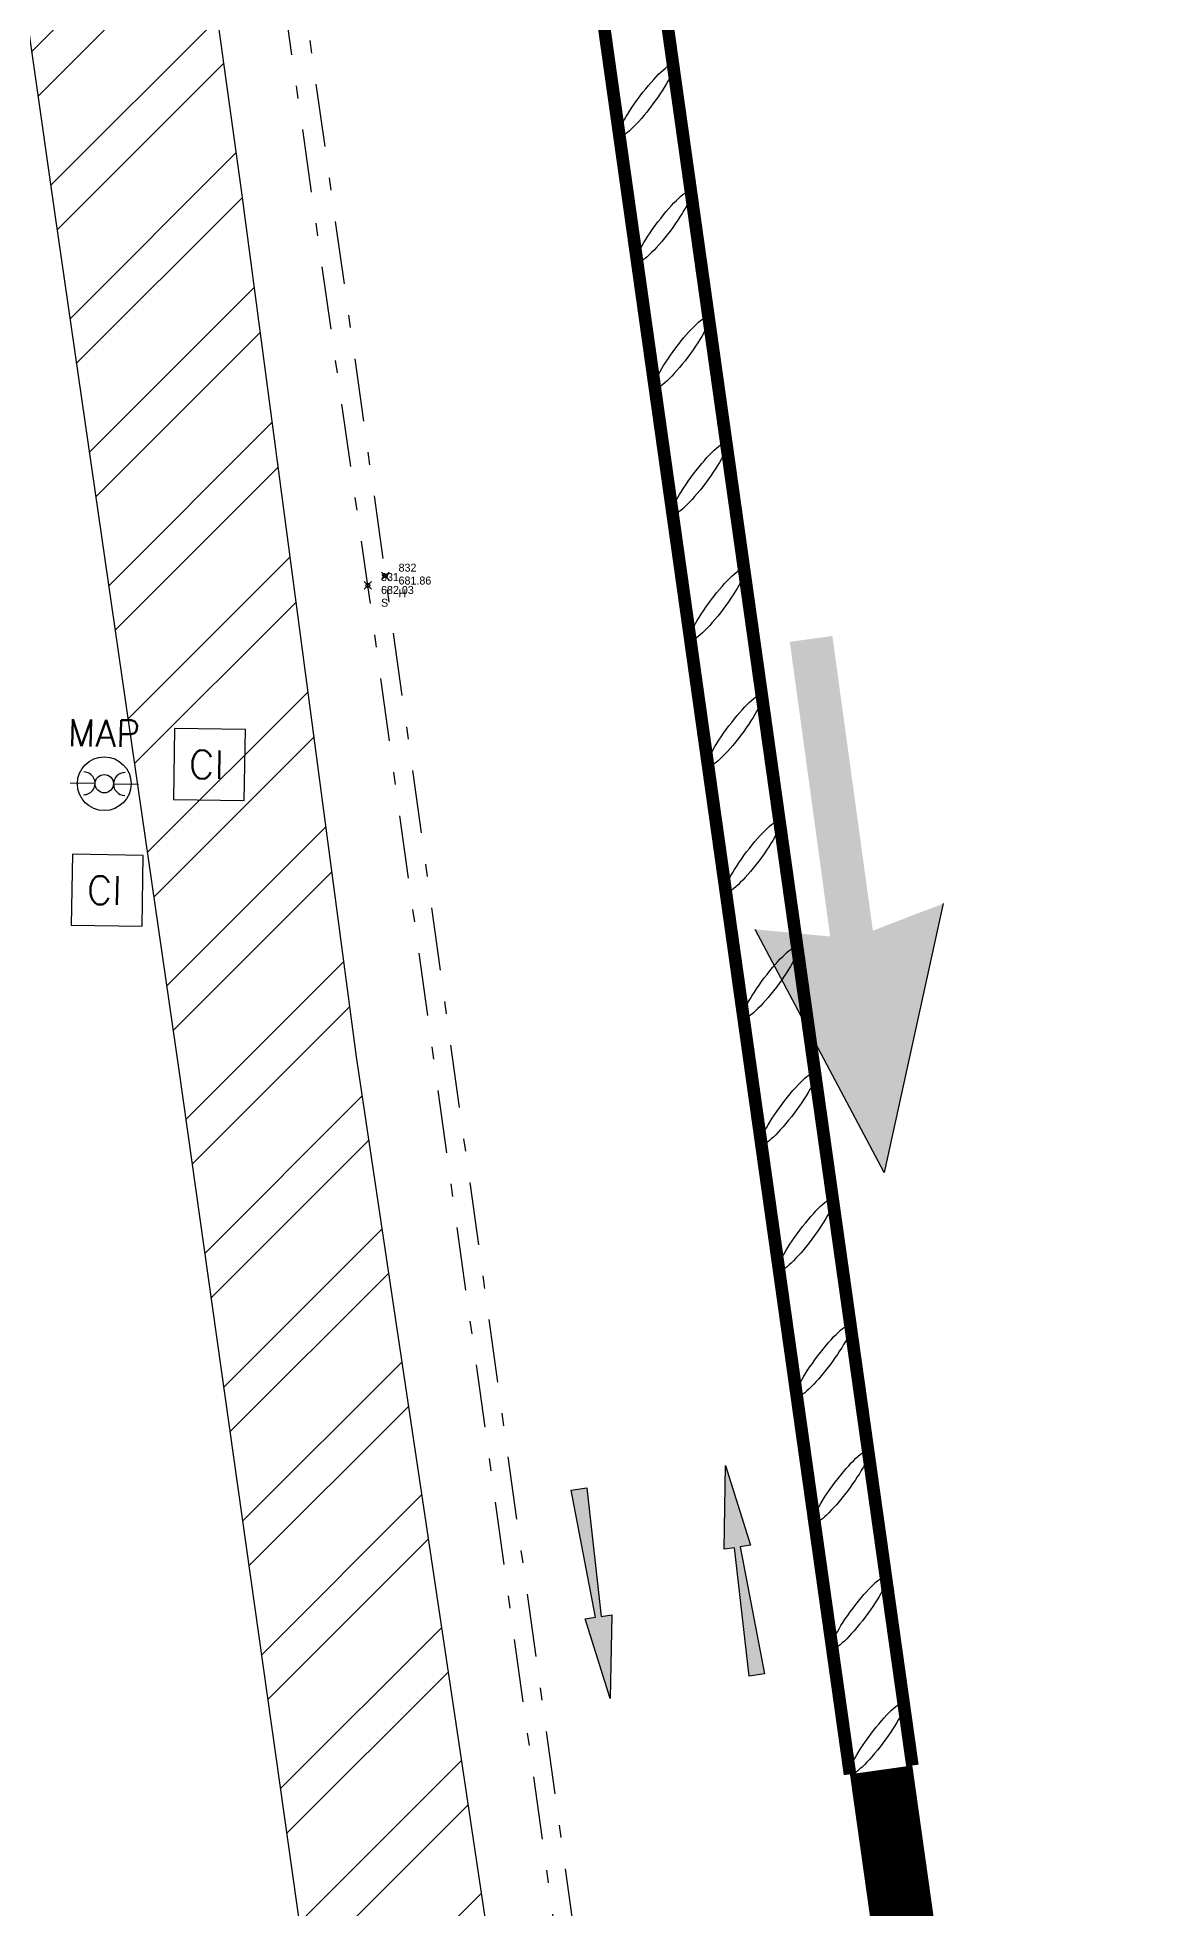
# Model space of a CAD drawing. Extents: x 352140 to 354978, y 6304672 to 6307963.
# Drawn here: x 352772.25 to 352781.13, y 6305576.04 to 6305590.89 of the extents above; entities that cross this region are included whole.
import ezdxf
from ezdxf.enums import TextEntityAlignment as Align

# ---------------------------------------------------------------- set-up
doc = ezdxf.new("R2010")
doc.units = 0
doc.header["$PDMODE"] = 35
doc.header["$PDSIZE"] = 0.03
for name, pattern in [('1-1', [2, 1, -1]), ('CONTINUA', [0]), ('JPG_DASHDOT', [1, 0.5, -0.25, 0, -0.25])]:
    doc.linetypes.add(name, pattern=pattern)
doc.layers.get('0').update_dxf_attribs({"linetype": 'CONTINUOUS'})
for name, color, linetype in [('03_S2_Pav ext_Borde vereda', 7, 'CONTINUOUS'), ('1-SEÑALETICA', 2, 'CONTINUOUS'), ('1-VEREDA', 251, 'CONTINUOUS'), ('2-ACHURADO VEREDA', 252, 'CONTINUOUS'), ('ET1_ 8-DEM EXT CICLOVIA SEPARADOR', 181, 'CONTINUOUS'), ('ET1_ 8-DEM EXT DEMARCACION CICLOVIA', 181, 'CONTINUOUS'), ('TOP-URB-SOLERAS', 2, 'JPG_DASHDOT'), ('V-NODE - 2013', 4, 'CONTINUOUS'), ('V-NODE-TEXT 2013', 2, 'CONTINUOUS'), ('Z-CR', 253, 'CONTINUOUS'), ('Z-MAP', 253, 'CONTINUOUS')]:
    doc.layers.add(name, color=color, linetype=linetype)
doc.styles.add('ROMANS', font='romans.shx', dxfattribs={"width": 0.75})
doc.styles.add('SHR', font='SIMPLEX', dxfattribs={"height": 0.75})

# ---------------------------------------------------------------- blocks, each defined once
blk = doc.blocks.new('CR')
at = {"layer": 'Z-CR', "color": 9, "true_color": 0xbdbdbd}
for p, q in [((-1.125, 1.125), (-1.125, -1.125)), ((1.125, 1.125), (-1.125, 1.125)), ((1.125, -1.125), (1.125, 1.125)), ((-1.125, -1.125), (1.125, -1.125))]:
    blk.add_line(p, q, dxfattribs=at)
at = {"layer": 'Z-CR', "color": 9, "true_color": 0xbdbdbd, "style": 'ROMANS'}
blk.add_text('CI', height=0.9, dxfattribs=at).set_placement((-0.651, -0.452))
blk = doc.blocks.new('MAP')
at = {"layer": 'Z-MAP'}
for p, q in [((-0.292, 0), (-1.082, 0)), ((0.292, 0), (1.082, 0))]:
    blk.add_line(p, q, dxfattribs=at)
for radius in [0.853, 0.292]:
    blk.add_circle((0, 0), radius, dxfattribs=at)
for centre, start, end in [((-0.653, 0), 270, 90), ((0.653, 0), 90, 270)]:
    blk.add_arc(centre, 0.361, start, end, dxfattribs=at)
at = {"layer": 'Z-MAP', "style": 'SHR'}
blk.add_text('MAP', height=0.8527, dxfattribs=at).set_placement((-0.031, 1.176), align=Align.CENTER)
blk = doc.blocks.new('A$C00085B3A')
at = {"layer": '1-SEÑALETICA'}
blk.add_hatch(color=256, dxfattribs=at).paths.add_polyline_path([(0.9986, 1.4076), (0.6211, 1.2813), (0.4765, 2.8484), (0.2501, 2.8276), (0.3942, 1.2605), (0, 1.3158), (0.6244, 0)])
for p, q in [((0.9986, 1.4076), (0.6244, 0)), ((0.6244, 0), (0, 1.3158))]:
    blk.add_line(p, q, dxfattribs=at)
blk = doc.blocks.new('*U241', base_point=(352774.867, 6305586.537))
at = {"layer": 'V-NODE - 2013', "lineweight": -2}
blk.add_point((352774.867, 6305586.537), dxfattribs=at)
at = {"layer": 'V-NODE-TEXT 2013', "linetype": 'ByBlock', "char_height": 0.0635}
for s, insert, attachment_point in [('831', (352774.972, 6305586.57), 7), ('S', (352774.972, 6305586.431), 1), ('682.03', (352774.972, 6305586.532), 1)]:
    blk.add_mtext(s, dxfattribs=dict(at, insert=insert, attachment_point=attachment_point))
blk = doc.blocks.new('*U387', base_point=(352775.006, 6305586.612))
at = {"layer": 'V-NODE - 2013', "lineweight": -2}
blk.add_point((352775.006, 6305586.612), dxfattribs=at)
at = {"layer": 'V-NODE-TEXT 2013', "linetype": 'ByBlock', "char_height": 0.0635}
for s, insert, attachment_point in [('832', (352775.111, 6305586.645), 7), ('681.86', (352775.111, 6305586.607), 1), ('H', (352775.111, 6305586.506), 1)]:
    blk.add_mtext(s, dxfattribs=dict(at, insert=insert, attachment_point=attachment_point))
blk = doc.blocks.new('A$C528D0449')
blk.add_lwpolyline([(0.655, -0.025), (0.655, -0.109), (0, 0), (0.655, 0.104), (0.656, 0.021), (1.68, 0.062), (1.68, -0.062)], close=True)
for points in [[(0, 0), (0.655, 0.104), (0.655, -0.109), (0.655, -0.025)], [(0.655, -0.025), (0.656, 0.021), (1.68, -0.062), (1.68, 0.062)]]:
    blk.add_solid(points)
blk = doc.blocks.new('SEPA')
at = {"linetype": 'ByBlock'}
blk.add_ellipse((0, 0), major_axis=(-0.25, 0.25), ratio=0.169706, start_param=-1.570796, end_param=4.712389, dxfattribs=at)

msp = doc.modelspace()

# ---------------------------------------------------------------- hatches: boundary and pattern name
at = {"layer": '03_S2_Pav ext_Borde vereda'}
h = msp.add_hatch(dxfattribs=at)
h.set_pattern_fill('DOTS', color=256, scale=0.2)
h.set_pattern_definition([(0, (0, 0), (0.079375, 0.15875), [0, -0.15875])])
edge = h.paths.add_edge_path()
edge.add_arc((352748.807, 6305741.269), 0.6, 191.9515, 355.6455, ccw=False)
edge.add_arc((352792.166, 6305750.447), 44.919, 191.6658, 191.9515, ccw=False)
edge.add_line((352748.174, 6305741.364), (352741.238, 6305741.435))
edge.add_arc((352792.166, 6305750.447), 51.719, 188.0126, 190.0351, ccw=False)
edge.add_line((352740.951, 6305743.238), (352740.749, 6305743.24))
edge.add_arc((352792.166, 6305750.447), 51.919, 187.9792, 192.0603)
edge.add_arc((352692.496, 6305729.152), 50, 5.6038, 12.0603, ccw=False)
edge.add_arc((352885.486, 6305749.065), 144.016, 185.9908, 195.05624)
edge.add_arc((352743.517, 6305710.875), 3, -16.8305, 15.0562, ccw=False)
edge.add_line((352746.389, 6305710.007), (352745.329, 6305706.502))
edge.add_arc((352748.2, 6305705.634), 3, 163.1695, 198.1695)
edge.add_line((352745.35, 6305704.698), (352746.83, 6305700.188))
edge.add_arc((353217.983, 6305866.064), 499.5, 199.39537, 202.53487)
edge.add_line((352756.622, 6305674.633), (352763.639, 6305654.529))
edge.add_line((352763.639, 6305654.529), (352766.426, 6305646.435))
edge.add_arc((352769.263, 6305647.412), 3, 199.0021, 234.0031)
edge.add_line((352767.5, 6305644.985), (352769.962, 6305643.197))
edge.add_arc((352768.198, 6305640.77), 3, 17.9764, 54.0015, ccw=False)
edge.add_arc((351870.786, 6305349.592), 946.469, 17.70596, 17.976359, ccw=False)
edge.add_arc((357774.17, 6306970.411), 5176.321, 194.922513, 195.061819)
edge.add_arc((352345.674, 6305526.266), 441.256, 9.34098, 12.96792, ccw=False)
edge.add_line((352781.079, 6305597.886), (352781.449, 6305594.732))
edge.add_line((352781.449, 6305594.732), (352781.712, 6305591.66))
edge.add_line((352781.712, 6305591.66), (352781.839, 6305588.604))
edge.add_line((352781.839, 6305588.604), (352781.836, 6305585.625))
edge.add_line((352781.836, 6305585.625), (352781.765, 6305582.656))
edge.add_line((352781.765, 6305582.656), (352781.694, 6305579.728))
edge.add_line((352781.694, 6305579.728), (352781.692, 6305576.786))
edge.add_line((352781.692, 6305576.786), (352781.816, 6305573.824))
edge.add_line((352781.816, 6305573.824), (352782.133, 6305570.857))
edge.add_line((352782.133, 6305570.857), (352782.422, 6305567.893))
edge.add_arc((352351.016, 6305527.324), 433.31, 3.22552, 5.37215, ccw=False)
edge.add_line((352783.639, 6305551.705), (352784.663, 6305533.533))
edge.add_line((352784.663, 6305533.533), (352784.863, 6305533.544))
edge.add_line((352784.863, 6305533.544), (352784.761, 6305535.341))
edge.add_line((352784.761, 6305535.341), (352791.052, 6305535.696))
edge.add_line((352791.052, 6305535.696), (352790.129, 6305552.071))
edge.add_arc((352351.167, 6305527.339), 439.658, 3.2247, 6.06057)
edge.add_arc((352790.357, 6305573.969), 2, 6.0606, 186.0606, ccw=False)
edge.add_arc((352351.162, 6305527.338), 443.663, 3.21745, 6.06057, ccw=False)
edge.add_line((352794.126, 6305552.239), (352795.045, 6305535.921))
edge.add_line((352795.045, 6305535.921), (352802.334, 6305536.332))
edge.add_line((352802.334, 6305536.332), (352802.435, 6305534.534))
edge.add_line((352802.435, 6305534.534), (352802.635, 6305534.546))
edge.add_line((352802.635, 6305534.546), (352801.614, 6305552.661))
edge.add_arc((352351.183, 6305527.34), 451.142, 3.21751, 7.53958)
edge.add_line((352798.425, 6305586.535), (352797.901, 6305589.489))
edge.add_line((352797.901, 6305589.489), (352797.337, 6305592.434))
edge.add_line((352797.337, 6305592.434), (352796.696, 6305595.358))
edge.add_line((352796.696, 6305595.358), (352795.983, 6305598.257))
edge.add_line((352795.983, 6305598.257), (352795.231, 6305601.141))
edge.add_line((352795.231, 6305601.141), (352794.478, 6305604.033))
edge.add_line((352794.478, 6305604.033), (352793.76, 6305606.951))
edge.add_line((352793.76, 6305606.951), (352793.112, 6305609.908))
edge.add_line((352793.112, 6305609.908), (352792.539, 6305612.89))
edge.add_line((352792.539, 6305612.89), (352792.032, 6305615.833))
edge.add_arc((352349.379, 6305527.058), 451.467, 11.34037, 13.00836)
edge.add_arc((357774.17, 6306970.411), 5162.321, 194.999983, 195.064624, ccw=False)
edge.add_arc((357774.17, 6306970.411), 5162.321, 194.918755, 194.999983, ccw=False)
edge.add_arc((351870.786, 6305349.592), 960.469, 17.685582, 18.028446)
edge.add_line((352784.099, 6305646.847), (352779.713, 6305660.065))
edge.add_line((352779.713, 6305660.065), (352778.245, 6305664.271))
edge.add_arc((352781.077, 6305665.26), 3, 164.2427, 199.242, ccw=False)
edge.add_line((352778.19, 6305666.074), (352779.097, 6305669.287))
edge.add_arc((352776.209, 6305670.102), 3, 344.2427, 379.2412)
edge.add_line((352779.042, 6305671.091), (352775.313, 6305681.773))
edge.add_arc((353217.983, 6305866.064), 479.5, 199.39537, 202.60286, ccw=False)
edge.add_arc((352886.447, 6305749.311), 128.007, 193.01673, 199.38233, ccw=False)
edge.add_line((352761.729, 6305720.48), (352761.207, 6305722.929))
edge.add_arc((352758.273, 6305722.303), 3, 12.0434, 47.0434)
edge.add_line((352760.317, 6305724.499), (352758.056, 6305726.605))
edge.add_arc((352760.094, 6305728.805), 3, 189.0153, 227.1838, ccw=False)
edge.add_arc((352890.905, 6305749.734), 135.474, 186.61724, 189.08835, ccw=False)
edge.add_arc((352776.2, 6305736.427), 20, 179.05, 186.6144, ccw=False)
edge.add_arc((352822.484, 6305735.659), 66.291, 173.57381, 179.05002, ccw=False)
edge.add_line((352756.61, 6305743.079), (352756.409, 6305743.081))
edge.add_arc((352822.484, 6305735.659), 66.491, 173.59144, 175.14861)
edge.add_line((352756.232, 6305741.282), (352749.412, 6305741.352))
edge.add_arc((352781.038, 6305739.581), 31.675, 176.7951, 177.0268)
at = {"layer": '2-ACHURADO VEREDA'}
h = msp.add_hatch(dxfattribs=at)
h.set_pattern_fill('ANSI32', color=256, scale=0.09)
h.paths.add_polyline_path([(352720.617, 6305598.054), (352732.368, 6305599.703), (352742.734, 6305601.134), (352755.34, 6305602.893), (352757.27, 6305603.202), (352761.983, 6305602.436), (352770.567, 6305600.41), (352771.013, 6305599.078), (352772.382, 6305589.499), (352773.367, 6305582.69), (352774.502, 6305574.654), (352776.311, 6305561.585), (352778.207, 6305548.171), (352779.696, 6305548.344), (352777.83, 6305561.778), (352775.967, 6305574.833), (352774.777, 6305582.795), (352773.865, 6305589.674), (352772.388, 6305600.297, 0.05743), (352771.451, 6305601.418), (352762.18, 6305603.377), (352757.291, 6305604.147), (352755.264, 6305603.879), (352742.632, 6305602.124), (352732.139, 6305600.646), (352720.501, 6305599.028), (352712.936, 6305597.962), (352700.518, 6305596.221), (352698.257, 6305595.938), (352688.145, 6305594.514, 0.016921), (352676.257, 6305592.819, 0.0646), (352658.21, 6305587.147), (352649.116, 6305583.522), (352638.688, 6305579.25), (352638.972, 6305578.433), (352649.251, 6305582.52), (352658.538, 6305586.235, -0.061952), (352676.156, 6305591.833, -0.0218), (352688.13, 6305593.524), (352698.383, 6305594.963), (352700.716, 6305595.265), (352713.022, 6305596.978)])

# ---------------------------------------------------------------- linework, layer by layer
at = {"layer": '1-VEREDA', "flags": 128}
msp.add_lwpolyline([(352780.967, 6305539.483), (352779.696, 6305548.344), (352777.83, 6305561.778), (352775.967, 6305574.833), (352774.777, 6305582.795), (352773.865, 6305589.674), (352772.388, 6305600.297, 0.05743), (352771.451, 6305601.418), (352762.18, 6305603.377), (352757.291, 6305604.147), (352755.264, 6305603.879), (352742.632, 6305602.124), (352732.139, 6305600.646)], format="xyb", dxfattribs=at)
msp.add_lwpolyline([(352732.368, 6305599.703), (352742.734, 6305601.134), (352755.34, 6305602.893), (352757.27, 6305603.202), (352761.983, 6305602.436), (352770.567, 6305600.41), (352771.013, 6305599.078), (352772.382, 6305589.499), (352773.367, 6305582.69), (352774.502, 6305574.654), (352776.311, 6305561.585), (352778.207, 6305548.17), (352779.428, 6305539.41)], dxfattribs=at)
at = {"layer": 'ET1_ 8-DEM EXT DEMARCACION CICLOVIA', "color": 181, "const_width": 0.1, "flags": 128}
for points in [[(352775.527, 6305599.603), (352778.693, 6305577.101)], [(352776.022, 6305599.673), (352779.188, 6305577.171)]]:
    msp.add_lwpolyline(points, dxfattribs=at)
at = {"layer": 'ET1_ 8-DEM EXT DEMARCACION CICLOVIA', "color": 181, "linetype": '1-1', "ltscale": 0.5, "const_width": 0.5, "flags": 128}
msp.add_lwpolyline([(352778.94, 6305577.136), (352780.326, 6305567.288)], dxfattribs=at)
at = {"layer": 'TOP-URB-SOLERAS', "flags": 128}
for points in [[(352635.813, 6305579.761), (352647.518, 6305584.464), (352663.399, 6305590.731, -0.06016), (352676.007, 6305594.225), (352694.28, 6305596.797), (352717.243, 6305599.992), (352735.728, 6305602.558), (352756.301, 6305605.422, -0.083561), (352768.736, 6305603.378, -0.216582), (352773.077, 6305600.019), (352773.206, 6305599.275), (352773.222, 6305599.256), (352775.006, 6305586.612), (352777.159, 6305571.136), (352779.322, 6305556.152), (352781.17, 6305542.877), (352781.598, 6305539.221)], [(352781.431, 6305539.547), (352781.011, 6305542.829), (352779.158, 6305556.166), (352777.019, 6305571.077), (352774.867, 6305586.537), (352773.054, 6305599.225), (352772.814, 6305599.853), (352772.676, 6305599.767, 0.218521), (352768.712, 6305602.964, 0.079407), (352756.356, 6305605.005), (352735.709, 6305602.051), (352716.646, 6305599.451), (352694.262, 6305596.344), (352676.055, 6305593.81, 0.060763), (352663.524, 6305590.306), (352647.586, 6305583.967), (352636.008, 6305579.363)]]:
    msp.add_lwpolyline(points, format="xyb", dxfattribs=at)

# ---------------------------------------------------------------- block references
for name, p in [('*U387', (352775.006, 6305586.612)), ('*U241', (352774.867, 6305586.537))]:
    msp.add_blockref(name, p)
at = {"layer": 'ET1_ 8-DEM EXT CICLOVIA SEPARADOR', "color": 181, "linetype": 'CONTINUA', "rotation": 278.0084047618486}
for p in [(352777.076, 6305590.386), (352777.217, 6305589.385), (352777.358, 6305588.385), (352777.499, 6305587.385), (352777.639, 6305586.385), (352777.78, 6305585.385), (352777.921, 6305584.385), (352778.061, 6305583.385), (352778.202, 6305582.384), (352778.343, 6305581.384), (352778.484, 6305580.384), (352778.624, 6305579.384), (352778.765, 6305578.384), (352778.906, 6305577.384)]:
    msp.add_blockref('SEPA', p, dxfattribs=at)
at = {"layer": 'ET1_ 8-DEM EXT DEMARCACION CICLOVIA', "color": 181}
for p, rotation in [((352777.705, 6305579.551), 278.4944288907959), ((352776.791, 6305577.703), 98.49442889079597)]:
    msp.add_blockref('A$C528D0449', p, dxfattribs=dict(at, rotation=rotation))
at = {"layer": 'Z-CR'}
for name, p, xscale, yscale, zscale, rotation in [('A$C00085B3A', (352778.029, 6305581.835), 1.500000000036439, 1.500000000036439, 1.500000000036439, 2.54640221327084), ('CR', (352773.61, 6305585.115), 0.25, 0.25, 0.25, 359.0901018221344), ('CR', (352772.8, 6305584.117), 0.25, 0.25, 0.25, 359.0901018221344)]:
    msp.add_blockref(name, p, dxfattribs=dict(at, xscale=xscale, yscale=yscale, zscale=zscale, rotation=rotation))
at = {"layer": 'Z-MAP', "xscale": 0.25, "yscale": 0.25, "zscale": 0.25, "rotation": 359.090101839884}
msp.add_blockref('MAP', (352772.776, 6305584.963), dxfattribs=at)

doc.saveas('drawing.dxf')
